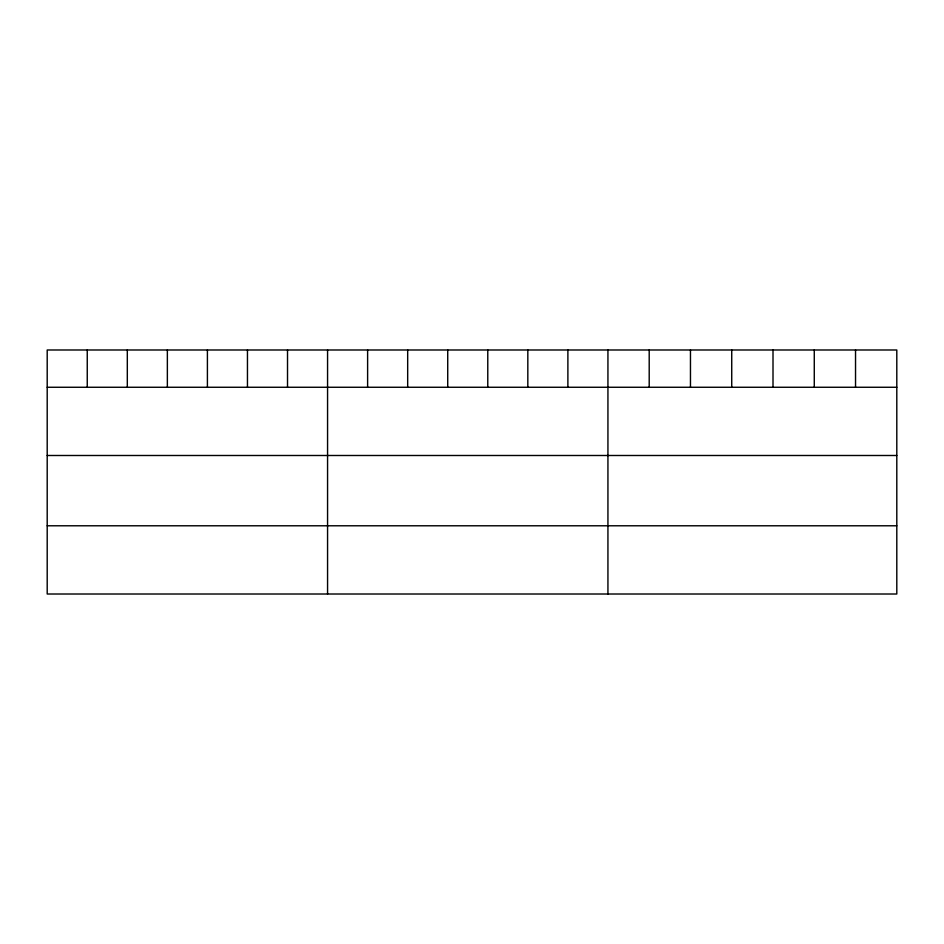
<?xml version="1.0" encoding="UTF-8"?>
<svg xmlns="http://www.w3.org/2000/svg" width="944" height="944" viewBox="0 0 944 944"><rect width="100%" height="100%" fill="white"/><g stroke="black" fill="none" stroke-linecap="round" stroke-linejoin="round"><path stroke-width="1.42" d="M896.8 387.264L896.8 594.012L47.2 594.012L47.2 349.988L896.8 349.988L896.8 387.264L47.2 387.264M47.2 455.492L896.8 455.492M47.2 525.784L896.8 525.784M855.535 349.988L855.535 387.264M814.271 349.988L814.271 387.264M773.006 349.988L773.006 387.264M731.73 349.988L731.73 387.264M690.465 349.988L690.465 387.264M649.201 349.988L649.201 387.264M607.936 349.988L607.936 594.012M567.887 349.988L567.887 387.264M527.826 349.988L527.826 387.264M487.777 349.988L487.777 387.264M447.727 349.988L447.727 387.264M407.678 349.988L407.678 387.264M367.617 349.988L367.617 387.264M327.568 349.988L327.568 594.012M287.519 349.988L287.519 387.264M247.458 349.988L247.458 387.264M207.409 349.988L207.409 387.264M167.359 349.988L167.359 387.264M127.31 349.988L127.31 387.264M87.249 349.988L87.249 387.264"/></g></svg>
